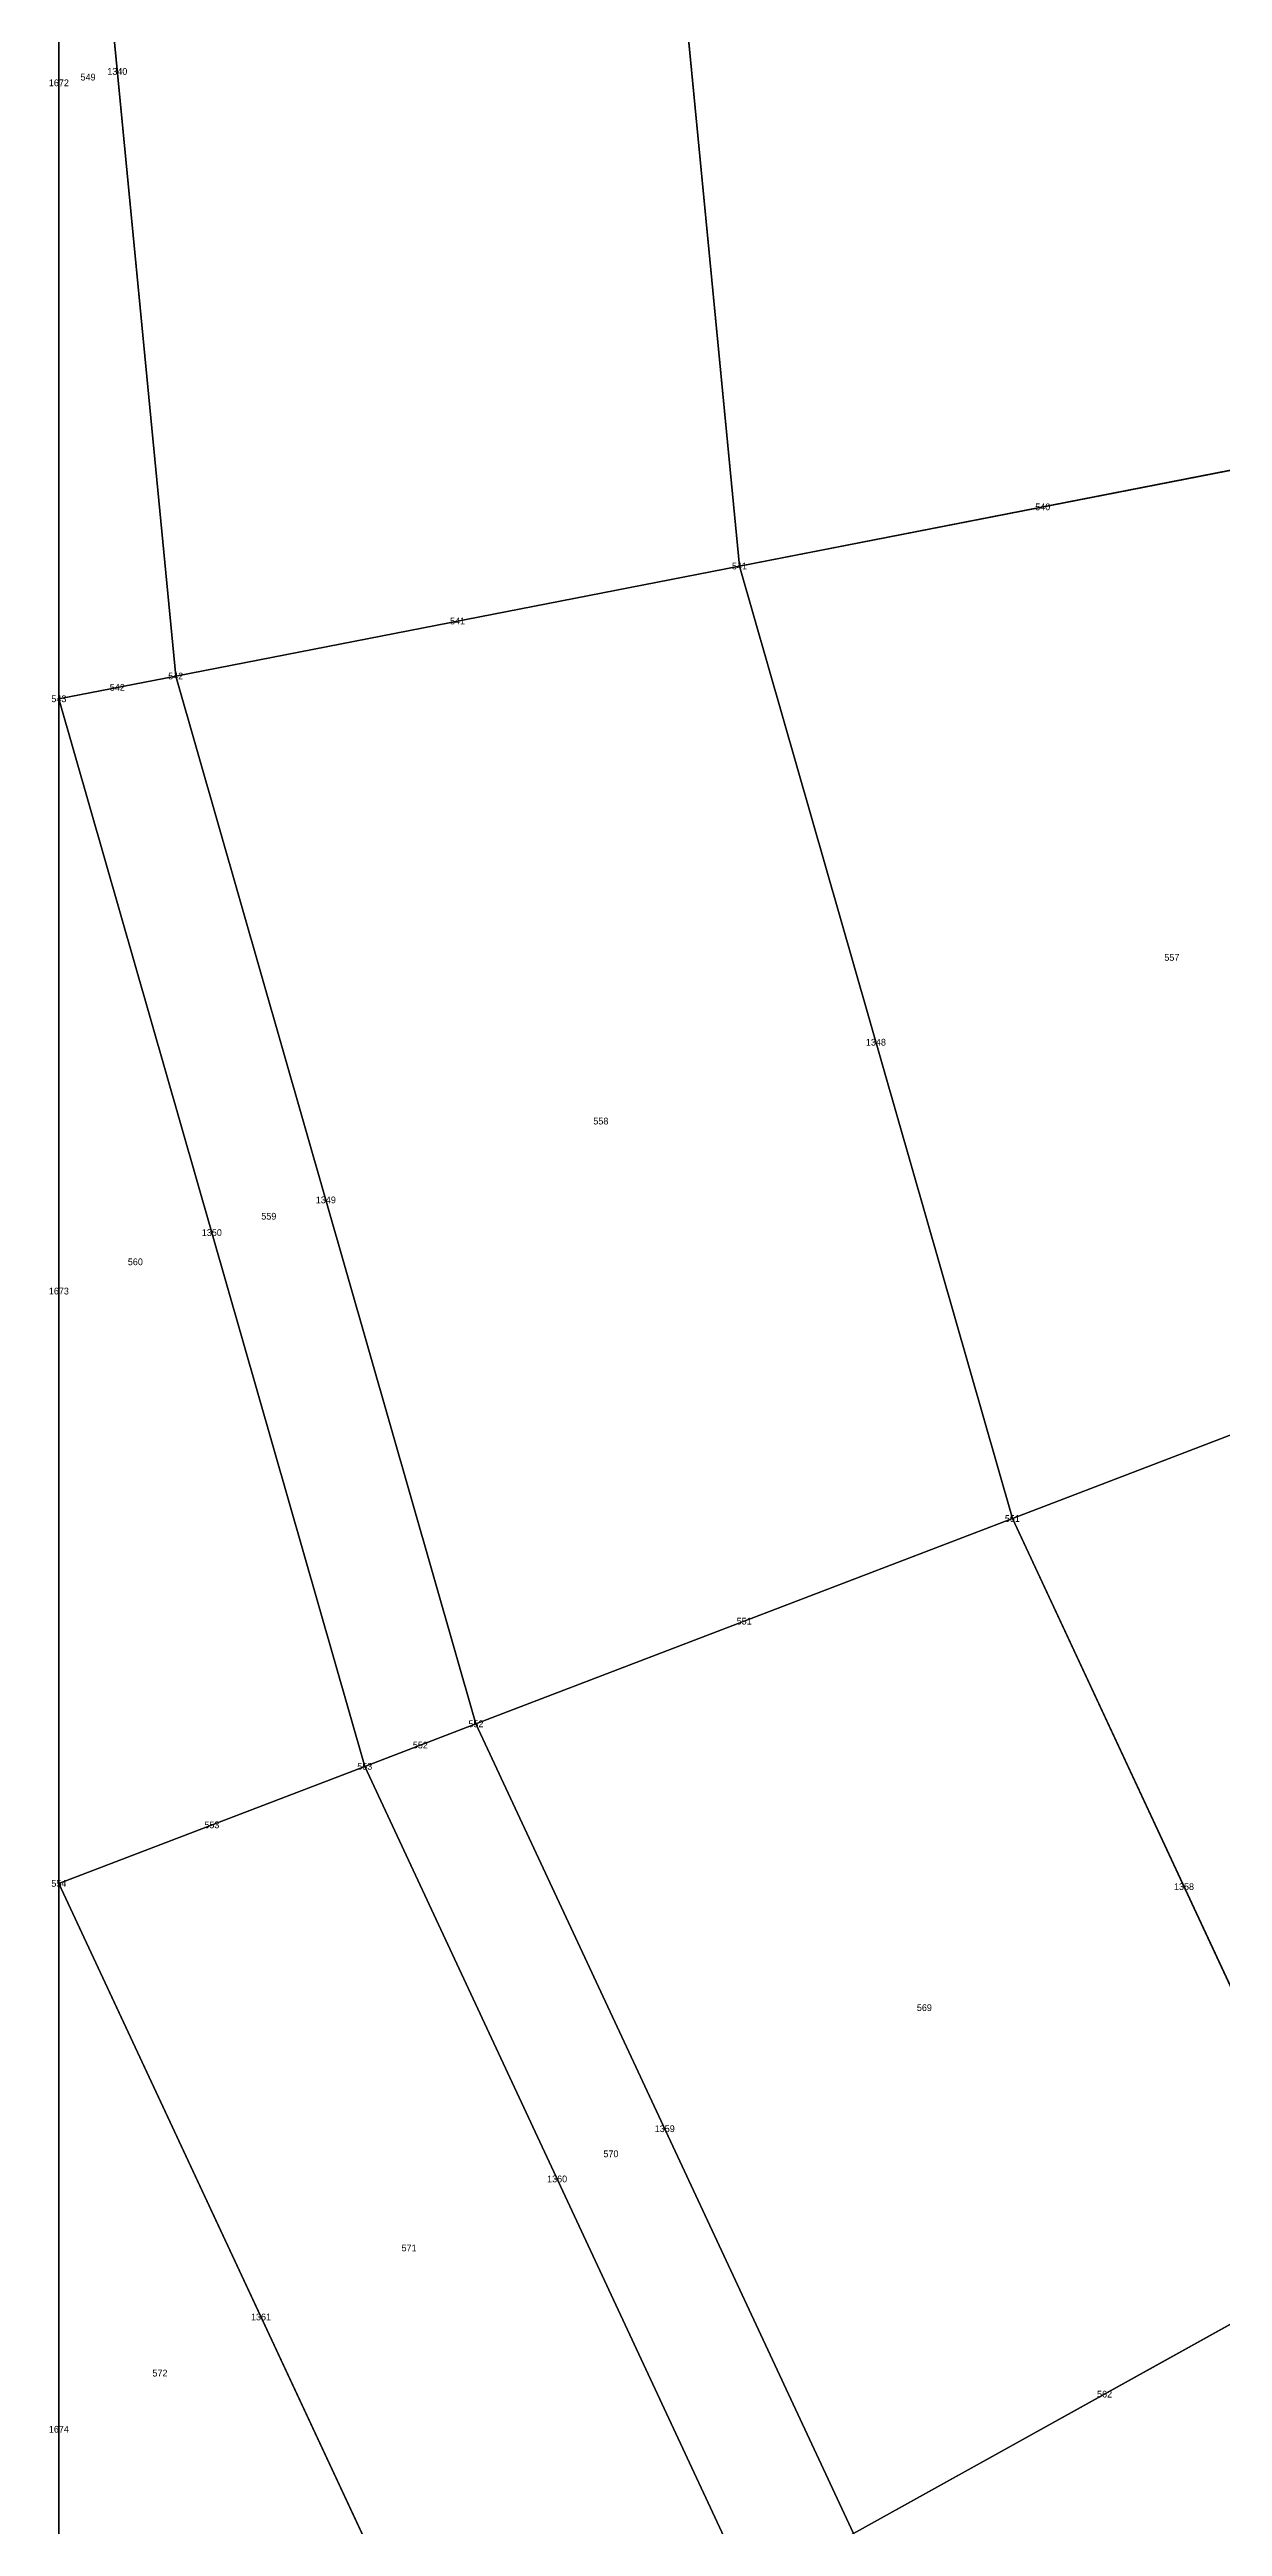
# Model space of a CAD drawing. Header units: metres. Extents: x -1.88 to 1.88, y -1.88 to 1.88.
# Drawn here: x -1.878 to -1.529, y -0.908 to -0.173 of the extents above; entities that cross this region are included whole.
import ezdxf
from ezdxf.enums import TextEntityAlignment as Align

# ---------------------------------------------------------------- set-up
doc = ezdxf.new("R2010")
doc.units = ezdxf.units.M

msp = doc.modelspace()

# ---------------------------------------------------------------- linework, layer by layer
at = {"layer": 'BRANCHES'}
for p, q in [((-1.875, 0, 1.875), (-1.84031, -0.35903, 1.875)), ((-1.875, 0, 1.875), (-1.875, -0.36579, 1.83897)), ((-1.70445, 0, 2.03128), (-1.67291, -0.32637, 2.03128)), ((-1.49278, -0.29123, 2.1721), (-1.67291, -0.32637, 2.03128)), ((-1.67291, -0.32637, 2.03128), (-1.84031, -0.35903, 1.875)), ((-1.67291, -0.32637, 2.03128), (-1.59187, -0.60918, 2.03128)), ((-1.84031, -0.35903, 1.875), (-1.875, -0.36579, 1.83897)), ((-1.84031, -0.35903, 1.875), (-1.75115, -0.67014, 1.875)), ((-1.875, -0.36579, 1.83897), (-1.78417, -0.68277, 1.83897)), ((-1.875, -0.36579, 1.83897), (-1.875, -0.71753, 1.73227)), ((-1.42047, -0.54359, 2.1721), (-1.59187, -0.60918, 2.03128)), ((-1.59187, -0.60918, 2.03128), (-1.75115, -0.67014, 1.875)), ((-1.59187, -0.60918, 2.03128), (-1.48995, -0.82777, 2.03128)), ((-1.75115, -0.67014, 1.875), (-1.78417, -0.68277, 1.83897)), ((-1.75115, -0.67014, 1.875), (-1.63903, -0.9106, 1.875)), ((-1.78417, -0.68277, 1.83897), (-1.875, -0.71753, 1.73227)), ((-1.78417, -0.68277, 1.83897), (-1.66993, -0.92777, 1.83897)), ((-1.875, -0.71753, 1.73227), (-1.75495, -0.975, 1.73227)), ((-1.875, -0.71753, 1.73227), (-1.875, -1.04169, 1.55901)), ((-1.48995, -0.82777, 2.03128), (-1.63903, -0.9106, 1.875))]:
    msp.add_line(p, q, dxfattribs=at)
at = {"layer": 'Faces'}
for points in [[(-1.70445, 0, 2.03128), (-1.67291, -0.32637, 2.03128), (-1.84031, -0.35903, 1.875), (-1.875, 0, 1.875)], [(-1.875, 0, 1.875), (-1.84031, -0.35903, 1.875), (-1.875, -0.36579, 1.83897), (-1.875, 0, 1.875)], [(-1.52092, 0, 2.1721), (-1.49278, -0.29123, 2.1721), (-1.67291, -0.32637, 2.03128), (-1.70445, 0, 2.03128)], [(-1.49278, -0.29123, 2.1721), (-1.42047, -0.54359, 2.1721), (-1.59187, -0.60918, 2.03128), (-1.67291, -0.32637, 2.03128)], [(-1.67291, -0.32637, 2.03128), (-1.59187, -0.60918, 2.03128), (-1.75115, -0.67014, 1.875), (-1.84031, -0.35903, 1.875)], [(-1.84031, -0.35903, 1.875), (-1.75115, -0.67014, 1.875), (-1.78417, -0.68277, 1.83897), (-1.875, -0.36579, 1.83897)], [(-1.875, -0.36579, 1.83897), (-1.78417, -0.68277, 1.83897), (-1.875, -0.71753, 1.73227), (-1.875, -0.36579, 1.83897)], [(-1.42047, -0.54359, 2.1721), (-1.32952, -0.73864, 2.1721), (-1.48995, -0.82777, 2.03128), (-1.59187, -0.60918, 2.03128)], [(-1.59187, -0.60918, 2.03128), (-1.48995, -0.82777, 2.03128), (-1.63903, -0.9106, 1.875), (-1.75115, -0.67014, 1.875)], [(-1.75115, -0.67014, 1.875), (-1.63903, -0.9106, 1.875), (-1.66993, -0.92777, 1.83897), (-1.78417, -0.68277, 1.83897)], [(-1.78417, -0.68277, 1.83897), (-1.66993, -0.92777, 1.83897), (-1.75495, -0.975, 1.73227), (-1.875, -0.71753, 1.73227)], [(-1.875, -0.71753, 1.73227), (-1.75495, -0.975, 1.73227), (-1.875, -1.04169, 1.55901), (-1.875, -0.71753, 1.73227)], [(-1.48995, -0.82777, 2.03128), (-1.39168, -0.98406, 2.03128), (-1.53093, -1.08253, 1.875), (-1.63903, -0.9106, 1.875)]]:
    msp.add_3dface(points, dxfattribs=at)
at = {"layer": 'NODI-Estradosso'}
for p in [(-1.67291, -0.32637, 2.40979), (-1.84031, -0.35903, 2.27961), (-1.875, -0.36579, 2.25007), (-1.59187, -0.60918, 2.40979), (-1.75115, -0.67014, 2.27961), (-1.78417, -0.68277, 2.25007), (-1.875, -0.71753, 2.16374)]:
    msp.add_point(p, dxfattribs=at)
at = {"layer": 'NODI-Intradosso'}
for p in [(-1.67291, -0.32637, 2.03128), (-1.84031, -0.35903, 1.875), (-1.875, -0.36579, 1.83897), (-1.59187, -0.60918, 2.03128), (-1.75115, -0.67014, 1.875), (-1.78417, -0.68277, 1.83897), (-1.875, -0.71753, 1.73227)]:
    msp.add_point(p, dxfattribs=at)

# ---------------------------------------------------------------- texts
at = {"layer": 'BRANCHES-Index'}
for s, p in [('1672', (-1.875, -0.1829, 1.85699)), ('1340', (-1.85765, -0.17951, 1.875)), ('540', (-1.58285, -0.3088, 2.10169)), ('541', (-1.75661, -0.3427, 1.95314)), ('542', (-1.85765, -0.36241, 1.85699)), ('1348', (-1.63239, -0.46777, 2.03128)), ('1349', (-1.79573, -0.51458, 1.875)), ('1350', (-1.82958, -0.52428, 1.83897)), ('1673', (-1.875, -0.54166, 1.78562)), ('551', (-1.67151, -0.63966, 1.95314)), ('552', (-1.76766, -0.67645, 1.85699)), ('553', (-1.82958, -0.70015, 1.78562)), ('1358', (-1.54091, -0.71848, 2.03128)), ('1359', (-1.69509, -0.79037, 1.875)), ('1360', (-1.72705, -0.80527, 1.83897)), ('1361', (-1.81498, -0.84627, 1.73227)), ('562', (-1.56449, -0.86918, 1.95314)), ('1674', (-1.875, -0.87961, 1.64564))]:
    msp.add_text(s, height=0.002, dxfattribs=at).set_placement(p, align=Align.MIDDLE_CENTER)
at = {"layer": 'Faces-Index'}
for s, p in [('549', (-1.86633, -0.18121, 1.86599)), ('557', (-1.54451, -0.44259, 2.10169)), ('558', (-1.71406, -0.49118, 1.95314)), ('559', (-1.81266, -0.51943, 1.85699)), ('560', (-1.85229, -0.53297, 1.8123)), ('569', (-1.618, -0.75442, 1.95314)), ('570', (-1.71107, -0.79782, 1.85699)), ('571', (-1.77101, -0.82577, 1.78562)), ('572', (-1.84499, -0.86294, 1.68896))]:
    msp.add_text(s, height=0.002, dxfattribs=at).set_placement(p, align=Align.MIDDLE_CENTER)
at = {"layer": 'NODI-Index'}
for s, p in [('541', (-1.67291, -0.32637, 2.03128)), ('542', (-1.84031, -0.35903, 1.875)), ('543', (-1.875, -0.36579, 1.83897)), ('551', (-1.59187, -0.60918, 2.03128)), ('552', (-1.75115, -0.67014, 1.875)), ('553', (-1.78417, -0.68277, 1.83897)), ('554', (-1.875, -0.71753, 1.73227))]:
    msp.add_text(s, height=0.002, dxfattribs=at).set_placement(p, align=Align.MIDDLE_CENTER)

doc.saveas('drawing.dxf')
